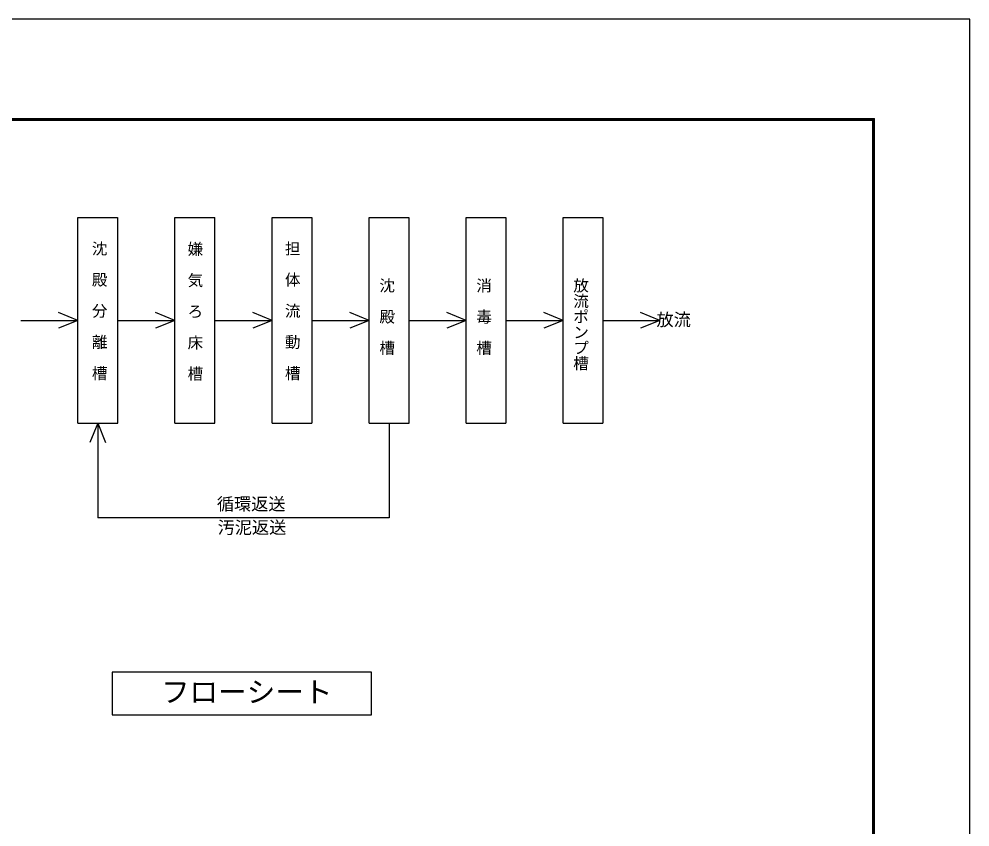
# Model space of a CAD drawing. Units: millimetres, scale not verified. Extents: x -14850 to 14850, y -10500 to 10500.
# Drawn here: x 6527 to 14850, y 3424 to 10500 of the extents above; entities that cross this region are included whole.
import ezdxf
from ezdxf.enums import TextEntityAlignment as Align

# ---------------------------------------------------------------- set-up
doc = ezdxf.new("R2010")
doc.units = ezdxf.units.MM
doc.header["$LTSCALE"] = 50
for name, color, linetype, lineweight in [('0-4_1-F_HOJYO', 4, 'Continuous', 25), ('0-7_図面枠', 7, 'Continuous', 25), ('0-8_Axis_waku', 7, 'Continuous', 25)]:
    doc.layers.add(name, color=color, linetype=linetype, lineweight=lineweight)
doc.styles.add('@ＭＳ ゴシック', font='')
doc.styles.add('ＭＳ ゴシック', font='')
doc.styles.get('@ＭＳ ゴシック').set_extended_font_data('@MS Gothic')
doc.styles.get('ＭＳ ゴシック').set_extended_font_data('MS Gothic')

msp = doc.modelspace()

# ---------------------------------------------------------------- linework, layer by layer
at = {"layer": '0-4_1-F_HOJYO', "color": 7}
for p, q in [((7041.69, 8760.54), (7389.56, 8760.54)), ((7041.69, 6960.54), (7041.69, 8760.54)), ((7391.68, 6960.54), (7391.68, 8760.54)), ((7891.69, 6960.54), (7891.69, 8760.54)), ((7891.69, 8760.54), (8241.67, 8760.54)), ((8741.67, 8760.54), (9089.53, 8760.54)), ((8741.67, 6960.54), (8741.67, 8760.54)), ((9091.66, 6960.54), (9091.66, 8760.54)), ((9591.65, 8760.54), (9939.51, 8760.54)), ((9591.65, 6960.54), (9591.65, 8760.54)), ((9941.64, 6960.54), (9941.64, 8760.54)), ((10440.15, 8760.54), (10788.01, 8760.54)), ((10440.15, 6960.54), (10440.15, 8760.54)), ((10790.14, 6960.54), (10790.14, 8760.54)), ((11288.64, 8760.54), (11636.5, 8760.54)), ((11288.64, 6960.54), (11288.64, 8760.54)), ((11638.63, 6960.54), (11638.63, 8760.54)), ((7041.69, 7860.54), (6872.04, 7929.22)), ((7891.69, 7860.54), (7722.03, 7929.23)), ((8741.67, 7860.54), (8572.01, 7929.23)), ((9591.65, 7860.54), (9422.01, 7929.23)), ((10440.15, 7860.54), (10270.5, 7929.23)), ((11288.64, 7860.54), (11119, 7929.23)), ((12136.5, 7860.54), (11966.85, 7929.23)), ((6541.7, 7860.54), (7041.69, 7860.54)), ((7041.69, 7860.54), (6872.04, 7791.84)), ((7391.68, 7860.54), (7891.69, 7860.54)), ((7891.69, 7860.54), (7722.03, 7791.85)), ((8241.67, 7860.54), (8741.67, 7860.54)), ((8741.67, 7860.54), (8572.01, 7791.85)), ((9091.66, 7860.54), (9591.65, 7860.54)), ((9591.65, 7860.54), (9422.01, 7791.84)), ((9940.15, 7860.54), (10440.15, 7860.54)), ((10440.15, 7860.54), (10270.5, 7791.84)), ((10788.65, 7860.54), (11288.64, 7860.54)), ((11288.64, 7860.54), (11119, 7791.84)), ((11636.5, 7860.54), (12136.5, 7860.54)), ((12136.5, 7860.54), (11966.85, 7791.84)), ((7041.69, 6960.54), (7390.2, 6960.54)), ((7215.95, 6960.54), (7147.26, 6790.88)), ((7215.95, 6960.54), (7215.95, 6133.04)), ((7215.95, 6960.54), (7284.64, 6790.88)), ((8741.67, 6960.54), (9090.17, 6960.54)), ((9591.65, 6960.54), (9940.15, 6960.54)), ((10440.15, 6960.54), (10788.65, 6960.54)), ((11288.64, 6960.54), (11637.15, 6960.54)), ((7340.85, 4781.45), (7340.85, 4405.65)), ((9612.72, 4781.45), (7340.85, 4781.45)), ((9612.72, 4405.65), (9612.72, 4781.45)), ((7340.85, 4405.65), (9612.72, 4405.65))]:
    msp.add_line(p, q, dxfattribs=at)
for points in [[(7891.69, 6960.54), (8241.67, 6960.54), (8241.67, 8760.54)], [(9765.9, 6960.54), (9765.9, 6133.04), (7215.95, 6133.04)]]:
    msp.add_lwpolyline(points, dxfattribs=at)
at = {"layer": '0-7_図面枠'}
msp.add_lwpolyline([(-14850, -10500), (14850, -10500), (14850, 10500), (-14850, 10500)], close=True, dxfattribs=at)
at = {"layer": '0-8_Axis_waku'}
for p, q in [((-12964, 9629), (14014, 9629)), ((-12963, 9628), (14013, 9628)), ((-12962, 9627), (14012, 9627)), ((-12961, 9626), (14011, 9626)), ((-12960, 9625), (14010, 9625)), ((-12959, 9624), (14009, 9624)), ((-12958, 9623), (14008, 9623)), ((-12957, 9622), (14007, 9622)), ((-12956, 9621), (14006, 9621)), ((-12955, 9620), (14005, 9620)), ((-12954, 9619), (14004, 9619)), ((-12953, 9618), (14003, 9618)), ((-12952, 9617), (14002, 9617)), ((-12951, 9616), (14001, 9616)), ((-12950, 9615), (14000, 9615)), ((14000, -9665), (14000, 9615)), ((14001, -9666.01), (14001, 9616)), ((14002, -9667.01), (14002, 9617)), ((14003, -9668.01), (14003, 9618)), ((14004, -9669.01), (14004, 9619)), ((14005, -9670.01), (14005, 9620)), ((14006, -9671.01), (14006, 9621)), ((14007, -9672.01), (14007, 9622)), ((14008, -9673.01), (14008, 9623)), ((14009, -9674.01), (14009, 9624)), ((14010, -9675.01), (14010, 9625)), ((14011, -9676.01), (14011, 9626)), ((14012, -9677.01), (14012, 9627)), ((14013, -9678.01), (14013, 9628)), ((14014, -9679.01), (14014, 9629))]:
    msp.add_line(p, q, dxfattribs=at)

# ---------------------------------------------------------------- texts
at = {"layer": '0-4_1-F_HOJYO'}
for s, height, rotation, style, p in [('沈\u3000殿\u3000分\u3000離\u3000槽', 100, 270, '@ＭＳ ゴシック', (7150.78, 8559.19)), ('嫌\u3000気\u3000ろ\u3000床\u3000槽', 100, 270, '@ＭＳ ゴシック', (7988.59, 8555.14)), ('担\u3000体\u3000流\u3000動\u3000槽', 100, 270, '@ＭＳ ゴシック', (8840.7, 8559.19)), ('沈\u3000殿\u3000槽', 100, 270, '@ＭＳ ゴシック', (9667.16, 8235.54)), ('消\u3000毒\u3000槽', 100, 270, '@ＭＳ ゴシック', (10515.65, 8235.54)), ('放流ポンプ槽', 100, 270, '@ＭＳ ゴシック', (11364.15, 8235.54)), ('放流', 110, 0.001, 'ＭＳ ゴシック', (12106.45, 7779.72))]:
    msp.add_text(s, height=height, rotation=rotation, dxfattribs=dict(at, style=style)).set_placement(p, align=Align.BOTTOM_LEFT)
at = {"layer": '0-4_1-F_HOJYO', "style": 'ＭＳ ゴシック'}
for s, height, p in [('循環返送', 110, (8258.77, 6164.76)), ('汚泥返送', 110, (8265.61, 5959.56)), ('フローシート', 183.3, (7769.77, 4461.04))]:
    msp.add_text(s, height=height, dxfattribs=at).set_placement(p, align=Align.BOTTOM_LEFT)

doc.saveas('drawing.dxf')
